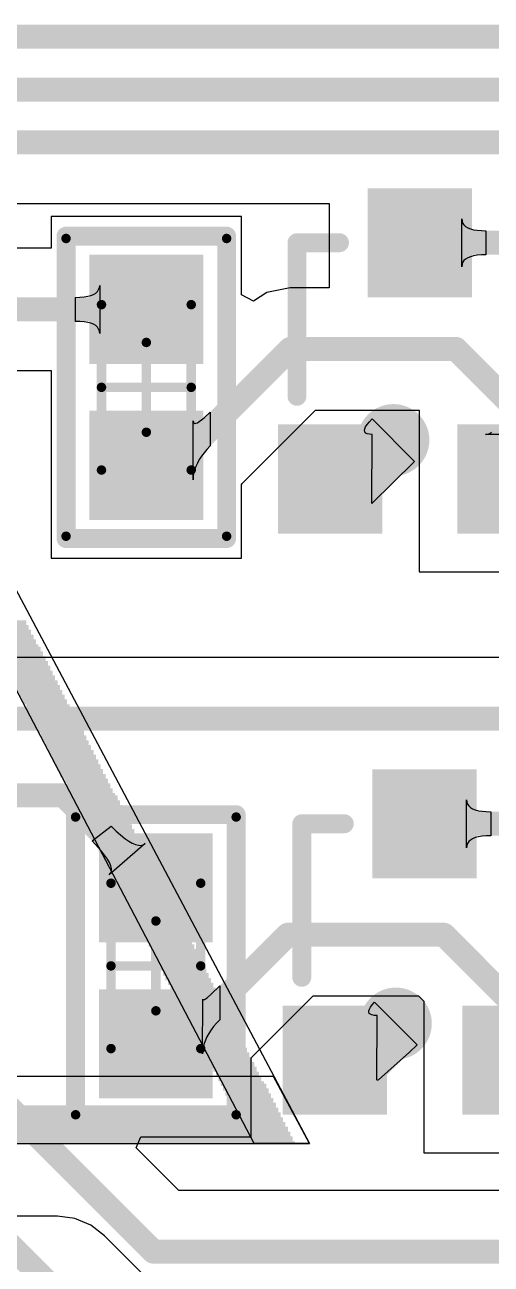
# Model space of a CAD drawing. Extents: x 8 to 204, y 9 to 177.
# Drawn here: x 80.09 to 85.03, y 28.85 to 41.96 of the extents above; entities that cross this region are included whole.
import ezdxf

# ---------------------------------------------------------------- set-up
doc = ezdxf.new("R2010")
doc.units = 0
doc.layers.get('0').update_dxf_attribs({"linetype": 'CONTINUOUS'})
for name, color, linetype in [('BOTTOMLAYER', 5, 'CONTINUOUS'), ('BOTTOMOVERLAY', 54, 'CONTINUOUS'), ('BOTTOMPASTE', 16, 'CONTINUOUS'), ('BOTTOMSOLDER', 6, 'CONTINUOUS'), ('MECHANICAL13', 56, 'CONTINUOUS'), ('MECHANICAL15', 56, 'CONTINUOUS'), ('MULTILAYER', 9, 'CONTINUOUS'), ('TOPLAYER', 1, 'CONTINUOUS'), ('TOPOVERLAY', 2, 'CONTINUOUS'), ('VIAHOLELAYER', 16, 'CONTINUOUS')]:
    doc.layers.add(name, color=color, linetype=linetype)

# ---------------------------------------------------------------- blocks, each defined once
blk = doc.blocks.new('0603___MONTAGEM_M_QUINA_BO')
at = {"layer": 'BOTTOMLAYER'}
for points in [[(-1.3, 0.5), (-1.3, -0.5), (-0.35, 0.5), (-0.35, -0.5)], [(0.35, 0.5), (0.35, -0.5), (1.3, 0.5), (1.3, -0.5)]]:
    blk.add_solid(points, dxfattribs=at)
at = {"layer": 'BOTTOMOVERLAY', "const_width": 0.2}
for points in [[(-1.6, 0.85), (-1.6, -0.85)], [(-1.6, 0.85), (1.6, 0.85)], [(1.6, 0.85), (1.6, -0.85)], [(-1.6, -0.85), (1.6, -0.85)]]:
    blk.add_lwpolyline(points, dxfattribs=at)
at = {"layer": 'BOTTOMOVERLAY', "const_width": 0.1}
for points in [[(-1.65, 0.85, 1), (-1.55, 0.85, 1)], [(-1.65, 0.85, 1), (-1.55, 0.85, 1)], [(1.55, 0.85, 1), (1.65, 0.85, 1)], [(1.55, 0.85, 1), (1.65, 0.85, 1)], [(-1.65, -0.85, 1), (-1.55, -0.85, 1)], [(-1.65, -0.85, 1), (-1.55, -0.85, 1)], [(1.55, -0.85, 1), (1.65, -0.85, 1)], [(1.55, -0.85, 1), (1.65, -0.85, 1)]]:
    blk.add_lwpolyline(points, format="xyb", close=True, dxfattribs=at)
at = {"layer": 'BOTTOMPASTE'}
for points in [[(-1.3, 0.5), (-1.3, -0.5), (-0.35, 0.5), (-0.35, -0.5)], [(0.35, 0.5), (0.35, -0.5), (1.3, 0.5), (1.3, -0.5)]]:
    blk.add_solid(points, dxfattribs=at)
at = {"layer": 'BOTTOMSOLDER'}
for points in [[(-1.402, 0.602), (-1.402, -0.602), (-0.248, 0.602), (-0.248, -0.602)], [(0.248, 0.602), (0.248, -0.602), (1.402, 0.602), (1.402, -0.602)]]:
    blk.add_solid(points, dxfattribs=at)
at = {"layer": 'MECHANICAL13', "const_width": 0.1}
for points in [[(-0.875, 0.475), (-0.875, -0.475)], [(-0.875, 0.475), (0.875, 0.475)], [(0.875, 0.475), (0.875, -0.475)], [(-0.875, -0.475), (0.875, -0.475)]]:
    blk.add_lwpolyline(points, dxfattribs=at)
at = {"layer": 'MECHANICAL13', "const_width": 0.05}
for points in [[(-0.9, 0.475, 1), (-0.85, 0.475, 1)], [(-0.9, 0.475, 1), (-0.85, 0.475, 1)], [(0.85, 0.475, 1), (0.9, 0.475, 1)], [(0.85, 0.475, 1), (0.9, 0.475, 1)], [(-0.9, -0.475, 1), (-0.85, -0.475, 1)], [(-0.9, -0.475, 1), (-0.85, -0.475, 1)], [(0.85, -0.475, 1), (0.9, -0.475, 1)], [(0.85, -0.475, 1), (0.9, -0.475, 1)]]:
    blk.add_lwpolyline(points, format="xyb", close=True, dxfattribs=at)
at = {"layer": 'MECHANICAL15', "const_width": 0.1}
for points in [[(-1.575, 0.85), (-1.575, -0.85)], [(-1.575, 0.85), (1.575, 0.85)], [(1.575, 0.85), (1.575, -0.85)], [(0, 0.475), (0, -0.475)], [(-0.475, 0), (0.475, 0)], [(-1.575, -0.85), (1.575, -0.85)]]:
    blk.add_lwpolyline(points, dxfattribs=at)
at = {"layer": 'MECHANICAL15', "const_width": 0.05}
for points in [[(-1.6, 0.85, 1), (-1.55, 0.85, 1)], [(-1.6, 0.85, 1), (-1.55, 0.85, 1)], [(1.55, 0.85, 1), (1.6, 0.85, 1)], [(1.55, 0.85, 1), (1.6, 0.85, 1)], [(-0.025, 0.475, 1), (0.025, 0.475, 1)], [(-0.5, 0, 1), (-0.45, 0, 1)], [(0.45, 0, 1), (0.5, 0, 1)], [(-0.025, -0.475, 1), (0.025, -0.475, 1)], [(-1.6, -0.85, 1), (-1.55, -0.85, 1)], [(-1.6, -0.85, 1), (-1.55, -0.85, 1)], [(1.55, -0.85, 1), (1.6, -0.85, 1)], [(1.55, -0.85, 1), (1.6, -0.85, 1)]]:
    blk.add_lwpolyline(points, format="xyb", close=True, dxfattribs=at)
blk = doc.blocks.new('0603___MONTAGEM_M_QUINA_BP')
at = {"layer": 'BOTTOMLAYER'}
for points in [[(-1.3, 0.5), (-1.3, -0.5), (-0.35, 0.5), (-0.35, -0.5)], [(0.35, 0.5), (0.35, -0.5), (1.3, 0.5), (1.3, -0.5)]]:
    blk.add_solid(points, dxfattribs=at)
at = {"layer": 'BOTTOMOVERLAY', "const_width": 0.2}
for points in [[(-1.6, 0.85), (-1.6, -0.85)], [(-1.6, 0.85), (1.6, 0.85)], [(1.6, 0.85), (1.6, -0.85)], [(-1.6, -0.85), (1.6, -0.85)]]:
    blk.add_lwpolyline(points, dxfattribs=at)
at = {"layer": 'BOTTOMOVERLAY', "const_width": 0.1}
for points in [[(-1.65, 0.85, 1), (-1.55, 0.85, 1)], [(-1.65, 0.85, 1), (-1.55, 0.85, 1)], [(1.55, 0.85, 1), (1.65, 0.85, 1)], [(1.55, 0.85, 1), (1.65, 0.85, 1)], [(-1.65, -0.85, 1), (-1.55, -0.85, 1)], [(-1.65, -0.85, 1), (-1.55, -0.85, 1)], [(1.55, -0.85, 1), (1.65, -0.85, 1)], [(1.55, -0.85, 1), (1.65, -0.85, 1)]]:
    blk.add_lwpolyline(points, format="xyb", close=True, dxfattribs=at)
at = {"layer": 'BOTTOMPASTE'}
for points in [[(-1.3, 0.5), (-1.3, -0.5), (-0.35, 0.5), (-0.35, -0.5)], [(0.35, 0.5), (0.35, -0.5), (1.3, 0.5), (1.3, -0.5)]]:
    blk.add_solid(points, dxfattribs=at)
at = {"layer": 'BOTTOMSOLDER'}
for points in [[(-1.402, 0.602), (-1.402, -0.602), (-0.248, 0.602), (-0.248, -0.602)], [(0.248, 0.602), (0.248, -0.602), (1.402, 0.602), (1.402, -0.602)]]:
    blk.add_solid(points, dxfattribs=at)
at = {"layer": 'MECHANICAL13', "const_width": 0.1}
for points in [[(-0.875, 0.475), (-0.875, -0.475)], [(-0.875, 0.475), (0.875, 0.475)], [(0.875, 0.475), (0.875, -0.475)], [(-0.875, -0.475), (0.875, -0.475)]]:
    blk.add_lwpolyline(points, dxfattribs=at)
at = {"layer": 'MECHANICAL13', "const_width": 0.05}
for points in [[(-0.9, 0.475, 1), (-0.85, 0.475, 1)], [(-0.9, 0.475, 1), (-0.85, 0.475, 1)], [(0.85, 0.475, 1), (0.9, 0.475, 1)], [(0.85, 0.475, 1), (0.9, 0.475, 1)], [(-0.9, -0.475, 1), (-0.85, -0.475, 1)], [(-0.9, -0.475, 1), (-0.85, -0.475, 1)], [(0.85, -0.475, 1), (0.9, -0.475, 1)], [(0.85, -0.475, 1), (0.9, -0.475, 1)]]:
    blk.add_lwpolyline(points, format="xyb", close=True, dxfattribs=at)
at = {"layer": 'MECHANICAL15', "const_width": 0.1}
for points in [[(-1.575, 0.85), (-1.575, -0.85)], [(-1.575, 0.85), (1.575, 0.85)], [(1.575, 0.85), (1.575, -0.85)], [(0, 0.475), (0, -0.475)], [(-0.475, 0), (0.475, 0)], [(-1.575, -0.85), (1.575, -0.85)]]:
    blk.add_lwpolyline(points, dxfattribs=at)
at = {"layer": 'MECHANICAL15', "const_width": 0.05}
for points in [[(-1.6, 0.85, 1), (-1.55, 0.85, 1)], [(-1.6, 0.85, 1), (-1.55, 0.85, 1)], [(1.55, 0.85, 1), (1.6, 0.85, 1)], [(1.55, 0.85, 1), (1.6, 0.85, 1)], [(-0.025, 0.475, 1), (0.025, 0.475, 1)], [(-0.5, 0, 1), (-0.45, 0, 1)], [(0.45, 0, 1), (0.5, 0, 1)], [(-0.025, -0.475, 1), (0.025, -0.475, 1)], [(-1.6, -0.85, 1), (-1.55, -0.85, 1)], [(-1.6, -0.85, 1), (-1.55, -0.85, 1)], [(1.55, -0.85, 1), (1.6, -0.85, 1)], [(1.55, -0.85, 1), (1.6, -0.85, 1)]]:
    blk.add_lwpolyline(points, format="xyb", close=True, dxfattribs=at)
blk = doc.blocks.new('SOT_23B_B_186')
at = {"layer": 'BOTTOMLAYER'}
for points in [[(-1.4, 0.775), (-0.5, 0.775), (-1.4, 1.725), (-0.5, 1.725)], [(0.5, 0.775), (1.4, 0.775), (0.5, 1.725), (1.4, 1.725)], [(-0.45, -1.725), (0.45, -1.725), (-0.45, -0.775), (0.45, -0.775)]]:
    blk.add_solid(points, dxfattribs=at)
at = {"layer": 'BOTTOMOVERLAY'}
for points, const_width in [([(-1.825, 1.25, 1), (-2.075, 1.25, 1)], 0.25), ([(-2.138, 1.25, 1), (-2.013, 1.25, 1)], 0.125), ([(-1.887, 1.25, 1), (-1.763, 1.25, 1)], 0.125), ([(-1.35, 0.375, 1), (-1.25, 0.375, 1)], 0.1), ([(1.25, 0.375, 1), (1.35, 0.375, 1)], 0.1), ([(-1.35, -1.25, 1), (-1.25, -1.25, 1)], 0.1), ([(-1.35, -1.25, 1), (-1.25, -1.25, 1)], 0.1), ([(-0.9, -1.25, 1), (-0.8, -1.25, 1)], 0.1), ([(0.8, -1.25, 1), (0.9, -1.25, 1)], 0.1), ([(1.25, -1.25, 1), (1.35, -1.25, 1)], 0.1), ([(1.25, -1.25, 1), (1.35, -1.25, 1)], 0.1)]:
    blk.add_lwpolyline(points, format="xyb", close=True, dxfattribs=dict(at, const_width=const_width))
at = {"layer": 'BOTTOMOVERLAY', "const_width": 0.2}
for points in [[(-1.3, 0.375), (-1.3, -1.25)], [(1.3, 0.375), (1.3, -1.25)], [(-0.85, -1.25), (-1.3, -1.25)], [(1.3, -1.25), (0.85, -1.25)]]:
    blk.add_lwpolyline(points, dxfattribs=at)
at = {"layer": 'BOTTOMPASTE'}
for points in [[(-1.4, 0.775), (-0.5, 0.775), (-1.4, 1.725), (-0.5, 1.725)], [(0.5, 0.775), (1.4, 0.775), (0.5, 1.725), (1.4, 1.725)], [(-0.45, -1.725), (0.45, -1.725), (-0.45, -0.775), (0.45, -0.775)]]:
    blk.add_solid(points, dxfattribs=at)
at = {"layer": 'BOTTOMSOLDER'}
for points in [[(-1.502, 0.673), (-0.398, 0.673), (-1.502, 1.827), (-0.398, 1.827)], [(0.398, 0.673), (1.502, 0.673), (0.398, 1.827), (1.502, 1.827)], [(-0.552, -1.827), (0.552, -1.827), (-0.552, -0.673), (0.552, -0.673)]]:
    blk.add_solid(points, dxfattribs=at)
blk = doc.blocks.new('SOT_23B_B_187')
at = {"layer": 'BOTTOMLAYER'}
for points in [[(-1.4, 0.775), (-0.5, 0.775), (-1.4, 1.725), (-0.5, 1.725)], [(0.5, 0.775), (1.4, 0.775), (0.5, 1.725), (1.4, 1.725)], [(-0.45, -1.725), (0.45, -1.725), (-0.45, -0.775), (0.45, -0.775)]]:
    blk.add_solid(points, dxfattribs=at)
at = {"layer": 'BOTTOMOVERLAY'}
for points, const_width in [([(-1.825, 1.25, 1), (-2.075, 1.25, 1)], 0.25), ([(-2.138, 1.25, 1), (-2.013, 1.25, 1)], 0.125), ([(-1.887, 1.25, 1), (-1.763, 1.25, 1)], 0.125), ([(-1.35, 0.375, 1), (-1.25, 0.375, 1)], 0.1), ([(1.25, 0.375, 1), (1.35, 0.375, 1)], 0.1), ([(-1.35, -1.25, 1), (-1.25, -1.25, 1)], 0.1), ([(-1.35, -1.25, 1), (-1.25, -1.25, 1)], 0.1), ([(-0.9, -1.25, 1), (-0.8, -1.25, 1)], 0.1), ([(0.8, -1.25, 1), (0.9, -1.25, 1)], 0.1), ([(1.25, -1.25, 1), (1.35, -1.25, 1)], 0.1), ([(1.25, -1.25, 1), (1.35, -1.25, 1)], 0.1)]:
    blk.add_lwpolyline(points, format="xyb", close=True, dxfattribs=dict(at, const_width=const_width))
at = {"layer": 'BOTTOMOVERLAY', "const_width": 0.2}
for points in [[(-1.3, 0.375), (-1.3, -1.25)], [(1.3, 0.375), (1.3, -1.25)], [(-0.85, -1.25), (-1.3, -1.25)], [(1.3, -1.25), (0.85, -1.25)]]:
    blk.add_lwpolyline(points, dxfattribs=at)
at = {"layer": 'BOTTOMPASTE'}
for points in [[(-1.4, 0.775), (-0.5, 0.775), (-1.4, 1.725), (-0.5, 1.725)], [(0.5, 0.775), (1.4, 0.775), (0.5, 1.725), (1.4, 1.725)], [(-0.45, -1.725), (0.45, -1.725), (-0.45, -0.775), (0.45, -0.775)]]:
    blk.add_solid(points, dxfattribs=at)
at = {"layer": 'BOTTOMSOLDER'}
for points in [[(-1.502, 0.673), (-0.398, 0.673), (-1.502, 1.827), (-0.398, 1.827)], [(0.398, 0.673), (1.502, 0.673), (0.398, 1.827), (1.502, 1.827)], [(-0.552, -1.827), (0.552, -1.827), (-0.552, -0.673), (0.552, -0.673)]]:
    blk.add_solid(points, dxfattribs=at)
blk = doc.blocks.new('LEIA_DOCUMENTACAO_221')
at = {"layer": 'TOPOVERLAY'}
for p, q in [((-0.0254, 7.5184), (6.1468, -4.1148)), ((5.5626, -4.1148), (-0.0254, 6.5278)), ((5.7658, -3.4036), (-5.8166, -3.4036)), ((6.1468, -4.1148), (5.7658, -3.4036)), ((-6.1976, -4.1148), (6.1468, -4.1148)), ((6.1468, -4.1148), (5.5626, -4.1148))]:
    blk.add_line(p, q, dxfattribs=at)
for points in [[(3.1496, 1.4224), (2.667, 1.4224), (3.1496, 1.397), (2.667, 1.397)], [(3.1496, 1.397), (2.6924, 1.397), (3.1496, 1.3716), (2.6924, 1.3716)], [(3.175, 1.3716), (2.6924, 1.3716), (3.175, 1.3462), (2.6924, 1.3462)], [(3.175, 1.3462), (2.7178, 1.3462), (3.175, 1.3208), (2.7178, 1.3208)], [(3.2004, 1.3208), (2.7178, 1.3208), (3.2004, 1.2954), (2.7178, 1.2954)], [(3.2004, 1.2954), (2.7432, 1.2954), (3.2004, 1.27), (2.7432, 1.27)], [(3.2258, 1.27), (2.7686, 1.27), (3.2258, 1.2446), (2.7686, 1.2446)], [(3.2258, 1.2446), (2.7686, 1.2446), (3.2258, 1.2192), (2.7686, 1.2192)], [(3.2512, 1.2192), (2.794, 1.2192), (3.2512, 1.1938), (2.794, 1.1938)], [(3.2512, 1.1938), (2.794, 1.1938), (3.2512, 1.1684), (2.794, 1.1684)], [(3.2766, 1.1684), (2.8194, 1.1684), (3.2766, 1.143), (2.8194, 1.143)], [(3.302, 1.143), (2.8194, 1.143), (3.302, 1.1176), (2.8194, 1.1176)], [(3.302, 1.1176), (2.8448, 1.1176), (3.302, 1.0922), (2.8448, 1.0922)], [(3.3274, 1.0922), (2.8448, 1.0922), (3.3274, 1.0668), (2.8448, 1.0668)], [(3.3274, 1.0668), (2.8702, 1.0668), (3.3274, 1.0414), (2.8702, 1.0414)], [(3.3528, 1.0414), (2.8702, 1.0414), (3.3528, 1.016), (2.8702, 1.016)], [(3.3528, 1.016), (2.8956, 1.016), (3.3528, 0.9906), (2.8956, 0.9906)], [(3.3782, 0.9906), (2.8956, 0.9906), (3.3782, 0.9652), (2.8956, 0.9652)], [(3.3782, 0.9652), (2.921, 0.9652), (3.3782, 0.9398), (2.921, 0.9398)], [(3.4036, 0.9398), (2.921, 0.9398), (3.4036, 0.9144), (2.921, 0.9144)], [(3.4036, 0.9144), (2.9464, 0.9144), (3.4036, 0.889), (2.9464, 0.889)], [(3.429, 0.889), (2.9464, 0.889), (3.429, 0.8636), (2.9464, 0.8636)], [(3.429, 0.8636), (2.9718, 0.8636), (3.429, 0.8382), (2.9718, 0.8382)], [(3.4544, 0.8382), (2.9718, 0.8382), (3.4544, 0.8128), (2.9718, 0.8128)], [(3.4544, 0.8128), (2.9972, 0.8128), (3.4544, 0.7874), (2.9972, 0.7874)], [(3.4798, 0.7874), (2.9972, 0.7874), (3.4798, 0.762), (2.9972, 0.762)], [(3.4798, 0.762), (3.0226, 0.762), (3.4798, 0.7366), (3.0226, 0.7366)], [(3.5052, 0.7366), (3.0226, 0.7366), (3.5052, 0.7112), (3.0226, 0.7112)], [(3.5052, 0.7112), (3.048, 0.7112), (3.5052, 0.6858), (3.048, 0.6858)], [(3.5306, 0.6858), (3.048, 0.6858), (3.5306, 0.6604), (3.048, 0.6604)], [(3.5306, 0.6604), (3.0734, 0.6604), (3.5306, 0.635), (3.0734, 0.635)], [(3.556, 0.635), (3.0734, 0.635), (3.556, 0.6096), (3.0734, 0.6096)], [(3.556, 0.6096), (3.0988, 0.6096), (3.556, 0.5842), (3.0988, 0.5842)], [(3.5814, 0.5842), (3.0988, 0.5842), (3.5814, 0.5588), (3.0988, 0.5588)], [(3.5814, 0.5588), (3.1242, 0.5588), (3.5814, 0.5334), (3.1242, 0.5334)], [(3.6068, 0.5334), (3.1496, 0.5334), (3.6068, 0.508), (3.1496, 0.508)], [(3.6068, 0.508), (3.1496, 0.508), (3.6068, 0.4826), (3.1496, 0.4826)], [(3.6322, 0.4826), (3.175, 0.4826), (3.6322, 0.4572), (3.175, 0.4572)], [(3.6322, 0.4572), (3.175, 0.4572), (3.6322, 0.4318), (3.175, 0.4318)], [(3.6576, 0.4318), (3.2004, 0.4318), (3.6576, 0.4064), (3.2004, 0.4064)], [(3.6576, 0.4064), (3.2004, 0.4064), (3.6576, 0.381), (3.2004, 0.381)], [(3.683, 0.381), (3.2258, 0.381), (3.683, 0.3556), (3.2258, 0.3556)], [(3.7084, 0.3556), (3.2258, 0.3556), (3.7084, 0.3302), (3.2258, 0.3302)], [(3.7084, 0.3302), (3.2512, 0.3302), (3.7084, 0.3048), (3.2512, 0.3048)], [(3.7338, 0.3048), (3.2512, 0.3048), (3.7338, 0.2794), (3.2512, 0.2794)], [(3.7338, 0.2794), (3.2766, 0.2794), (3.7338, 0.254), (3.2766, 0.254)], [(3.7592, 0.254), (3.2766, 0.254), (3.7592, 0.2286), (3.2766, 0.2286)], [(3.7592, 0.2286), (3.302, 0.2286), (3.7592, 0.2032), (3.302, 0.2032)], [(3.7846, 0.2032), (3.302, 0.2032), (3.7846, 0.1778), (3.302, 0.1778)], [(3.7846, 0.1778), (3.3274, 0.1778), (3.7846, 0.1524), (3.3274, 0.1524)], [(3.81, 0.1524), (3.3274, 0.1524), (3.81, 0.127), (3.3274, 0.127)], [(3.81, 0.127), (3.3528, 0.127), (3.81, 0.1016), (3.3528, 0.1016)], [(3.8354, 0.1016), (3.3528, 0.1016), (3.8354, 0.0762), (3.3528, 0.0762)], [(3.8354, 0.0762), (3.3782, 0.0762), (3.8354, 0.0508), (3.3782, 0.0508)], [(3.8608, 0.0508), (3.3782, 0.0508), (3.8608, 0.0254), (3.3782, 0.0254)], [(3.8608, 0.0254), (3.4036, 0.0254), (3.8608, 0), (3.4036, 0)], [(3.8862, 0), (3.4036, 0), (3.8862, -0.0254), (3.4036, -0.0254)], [(3.8862, -0.0254), (3.429, -0.0254), (3.8862, -0.0508), (3.429, -0.0508)], [(3.9116, -0.0508), (3.429, -0.0508), (3.9116, -0.0762), (3.429, -0.0762)], [(3.9116, -0.0762), (3.4544, -0.0762), (3.9116, -0.1016), (3.4544, -0.1016)], [(3.937, -0.1016), (3.4544, -0.1016), (3.937, -0.127), (3.4544, -0.127)], [(3.937, -0.127), (3.4798, -0.127), (3.937, -0.1524), (3.4798, -0.1524)], [(3.9624, -0.1524), (3.4798, -0.1524), (3.9624, -0.1778), (3.4798, -0.1778)], [(3.9624, -0.1778), (3.5052, -0.1778), (3.9624, -0.2032), (3.5052, -0.2032)], [(3.9878, -0.2032), (3.5052, -0.2032), (3.9878, -0.2286), (3.5052, -0.2286)], [(3.9878, -0.2286), (3.5306, -0.2286), (3.9878, -0.254), (3.5306, -0.254)], [(4.0132, -0.254), (3.556, -0.254), (4.0132, -0.2794), (3.556, -0.2794)], [(4.0132, -0.2794), (3.556, -0.2794), (4.0132, -0.3048), (3.556, -0.3048)], [(4.0386, -0.3048), (3.5814, -0.3048), (4.0386, -0.3302), (3.5814, -0.3302)], [(4.0386, -0.3302), (3.5814, -0.3302), (4.0386, -0.3556), (3.5814, -0.3556)], [(4.064, -0.3556), (3.6068, -0.3556), (4.064, -0.381), (3.6068, -0.381)], [(4.064, -0.381), (3.6068, -0.381), (4.064, -0.4064), (3.6068, -0.4064)], [(4.0894, -0.4064), (3.6322, -0.4064), (4.0894, -0.4318), (3.6322, -0.4318)], [(4.1148, -0.4318), (3.6322, -0.4318), (4.1148, -0.4572), (3.6322, -0.4572)], [(4.1148, -0.4572), (3.6576, -0.4572), (4.1148, -0.4826), (3.6576, -0.4826)], [(4.1402, -0.4826), (3.6576, -0.4826), (4.1402, -0.508), (3.6576, -0.508)], [(4.1402, -0.508), (3.683, -0.508), (4.1402, -0.5334), (3.683, -0.5334)], [(4.1656, -0.5334), (3.683, -0.5334), (4.1656, -0.5588), (3.683, -0.5588)], [(4.1656, -0.5588), (3.7084, -0.5588), (4.1656, -0.5842), (3.7084, -0.5842)], [(4.191, -0.5842), (3.7084, -0.5842), (4.191, -0.6096), (3.7084, -0.6096)], [(4.191, -0.6096), (3.7338, -0.6096), (4.191, -0.635), (3.7338, -0.635)], [(4.2164, -0.635), (3.7338, -0.635), (4.2164, -0.6604), (3.7338, -0.6604)], [(4.2164, -0.6604), (3.7592, -0.6604), (4.2164, -0.6858), (3.7592, -0.6858)], [(4.2418, -0.6858), (3.7592, -0.6858), (4.2418, -0.7112), (3.7592, -0.7112)], [(4.2418, -0.7112), (3.7846, -0.7112), (4.2418, -0.7366), (3.7846, -0.7366)], [(4.2672, -0.7366), (3.7846, -0.7366), (4.2672, -0.762), (3.7846, -0.762)], [(4.2672, -0.762), (3.81, -0.762), (4.2672, -0.7874), (3.81, -0.7874)], [(4.2926, -0.7874), (3.81, -0.7874), (4.2926, -0.8128), (3.81, -0.8128)], [(4.2926, -0.8128), (3.8354, -0.8128), (4.2926, -0.8382), (3.8354, -0.8382)], [(4.318, -0.8382), (3.8354, -0.8382), (4.318, -0.8636), (3.8354, -0.8636)], [(4.318, -0.8636), (3.8608, -0.8636), (4.318, -0.889), (3.8608, -0.889)], [(4.3434, -0.889), (3.8608, -0.889), (4.3434, -0.9144), (3.8608, -0.9144)], [(4.3434, -0.9144), (3.8862, -0.9144), (4.3434, -0.9398), (3.8862, -0.9398)], [(4.3688, -0.9398), (3.8862, -0.9398), (4.3688, -0.9652), (3.8862, -0.9652)], [(4.3688, -0.9652), (3.9116, -0.9652), (4.3688, -0.9906), (3.9116, -0.9906)], [(4.3942, -0.9906), (3.9116, -0.9906), (4.3942, -1.016), (3.9116, -1.016)], [(4.3942, -1.016), (3.937, -1.016), (4.3942, -1.0414), (3.937, -1.0414)], [(4.4196, -1.0414), (3.9624, -1.0414), (4.4196, -1.0668), (3.9624, -1.0668)], [(4.4196, -1.0668), (3.9624, -1.0668), (4.4196, -1.0922), (3.9624, -1.0922)], [(4.445, -1.0922), (3.9878, -1.0922), (4.445, -1.1176), (3.9878, -1.1176)], [(4.445, -1.1176), (3.9878, -1.1176), (4.445, -1.143), (3.9878, -1.143)], [(4.4704, -1.143), (4.0132, -1.143), (4.4704, -1.1684), (4.0132, -1.1684)], [(4.4958, -1.1684), (4.0132, -1.1684), (4.4958, -1.1938), (4.0132, -1.1938)], [(4.4958, -1.1938), (4.0386, -1.1938), (4.4958, -1.2192), (4.0386, -1.2192)], [(4.5212, -1.2192), (4.0386, -1.2192), (4.5212, -1.2446), (4.0386, -1.2446)], [(4.5212, -1.2446), (4.064, -1.2446), (4.5212, -1.27), (4.064, -1.27)], [(4.5466, -1.27), (4.064, -1.27), (4.5466, -1.2954), (4.064, -1.2954)], [(4.5466, -1.2954), (4.0894, -1.2954), (4.5466, -1.3208), (4.0894, -1.3208)], [(4.572, -1.3208), (4.0894, -1.3208), (4.572, -1.3462), (4.0894, -1.3462)], [(4.572, -1.3462), (4.1148, -1.3462), (4.572, -1.3716), (4.1148, -1.3716)], [(4.5974, -1.3716), (4.1148, -1.3716), (4.5974, -1.397), (4.1148, -1.397)], [(4.5974, -1.397), (4.1402, -1.397), (4.5974, -1.4224), (4.1402, -1.4224)], [(4.6228, -1.4224), (4.1402, -1.4224), (4.6228, -1.4478), (4.1402, -1.4478)], [(4.6228, -1.4478), (4.1656, -1.4478), (4.6228, -1.4732), (4.1656, -1.4732)], [(4.6482, -1.4732), (4.1656, -1.4732), (4.6482, -1.4986), (4.1656, -1.4986)], [(4.6482, -1.4986), (4.191, -1.4986), (4.6482, -1.524), (4.191, -1.524)], [(4.6736, -1.524), (4.191, -1.524), (4.6736, -1.5494), (4.191, -1.5494)], [(4.6736, -1.5494), (4.2164, -1.5494), (4.6736, -1.5748), (4.2164, -1.5748)], [(4.699, -1.5748), (4.2164, -1.5748), (4.699, -1.6002), (4.2164, -1.6002)], [(4.699, -1.6002), (4.2418, -1.6002), (4.699, -1.6256), (4.2418, -1.6256)], [(4.7244, -1.6256), (4.2418, -1.6256), (4.7244, -1.651), (4.2418, -1.651)], [(4.7244, -1.651), (4.2672, -1.651), (4.7244, -1.6764), (4.2672, -1.6764)], [(4.7498, -1.6764), (4.2672, -1.6764), (4.7498, -1.7018), (4.2672, -1.7018)], [(4.7498, -1.7018), (4.2926, -1.7018), (4.7498, -1.7272), (4.2926, -1.7272)], [(4.7752, -1.7272), (4.2926, -1.7272), (4.7752, -1.7526), (4.2926, -1.7526)], [(4.7752, -1.7526), (4.318, -1.7526), (4.7752, -1.778), (4.318, -1.778)], [(4.8006, -1.778), (4.3434, -1.778), (4.8006, -1.8034), (4.3434, -1.8034)], [(4.8006, -1.8034), (4.3434, -1.8034), (4.8006, -1.8288), (4.3434, -1.8288)], [(4.826, -1.8288), (4.3688, -1.8288), (4.826, -1.8542), (4.3688, -1.8542)], [(4.826, -1.8542), (4.3688, -1.8542), (4.826, -1.8796), (4.3688, -1.8796)], [(4.8514, -1.8796), (4.3942, -1.8796), (4.8514, -1.905), (4.3942, -1.905)], [(4.8514, -1.905), (4.3942, -1.905), (4.8514, -1.9304), (4.3942, -1.9304)], [(4.8768, -1.9304), (4.4196, -1.9304), (4.8768, -1.9558), (4.4196, -1.9558)], [(4.9022, -1.9558), (4.4196, -1.9558), (4.9022, -1.9812), (4.4196, -1.9812)], [(4.9022, -1.9812), (4.445, -1.9812), (4.9022, -2.0066), (4.445, -2.0066)], [(4.9276, -2.0066), (4.445, -2.0066), (4.9276, -2.032), (4.445, -2.032)], [(4.9276, -2.032), (4.4704, -2.032), (4.9276, -2.0574), (4.4704, -2.0574)], [(4.953, -2.0574), (4.4704, -2.0574), (4.953, -2.0828), (4.4704, -2.0828)], [(4.953, -2.0828), (4.4958, -2.0828), (4.953, -2.1082), (4.4958, -2.1082)], [(4.9784, -2.1082), (4.4958, -2.1082), (4.9784, -2.1336), (4.4958, -2.1336)], [(4.9784, -2.1336), (4.5212, -2.1336), (4.9784, -2.159), (4.5212, -2.159)], [(5.0038, -2.159), (4.5212, -2.159), (5.0038, -2.1844), (4.5212, -2.1844)], [(5.0038, -2.1844), (4.5466, -2.1844), (5.0038, -2.2098), (4.5466, -2.2098)], [(5.0292, -2.2098), (4.5466, -2.2098), (5.0292, -2.2352), (4.5466, -2.2352)], [(5.0292, -2.2352), (4.572, -2.2352), (5.0292, -2.2606), (4.572, -2.2606)], [(5.0546, -2.2606), (4.572, -2.2606), (5.0546, -2.286), (4.572, -2.286)], [(5.0546, -2.286), (4.5974, -2.286), (5.0546, -2.3114), (4.5974, -2.3114)], [(5.08, -2.3114), (4.5974, -2.3114), (5.08, -2.3368), (4.5974, -2.3368)], [(5.08, -2.3368), (4.6228, -2.3368), (5.08, -2.3622), (4.6228, -2.3622)], [(5.1054, -2.3622), (4.6228, -2.3622), (5.1054, -2.3876), (4.6228, -2.3876)], [(5.1054, -2.3876), (4.6482, -2.3876), (5.1054, -2.413), (4.6482, -2.413)], [(5.1308, -2.413), (4.6482, -2.413), (5.1308, -2.4384), (4.6482, -2.4384)], [(5.1308, -2.4384), (4.6736, -2.4384), (5.1308, -2.4638), (4.6736, -2.4638)], [(5.1562, -2.4638), (4.6736, -2.4638), (5.1562, -2.4892), (4.6736, -2.4892)], [(5.1562, -2.4892), (4.699, -2.4892), (5.1562, -2.5146), (4.699, -2.5146)], [(5.1816, -2.5146), (4.699, -2.5146), (5.1816, -2.54), (4.699, -2.54)], [(5.1816, -2.54), (4.7244, -2.54), (5.1816, -2.5654), (4.7244, -2.5654)], [(5.207, -2.5654), (4.7498, -2.5654), (5.207, -2.5908), (4.7498, -2.5908)], [(5.207, -2.5908), (4.7498, -2.5908), (5.207, -2.6162), (4.7498, -2.6162)], [(5.2324, -2.6162), (4.7752, -2.6162), (5.2324, -2.6416), (4.7752, -2.6416)], [(5.2324, -2.6416), (4.7752, -2.6416), (5.2324, -2.667), (4.7752, -2.667)], [(5.2578, -2.667), (4.8006, -2.667), (5.2578, -2.6924), (4.8006, -2.6924)], [(5.2578, -2.6924), (4.8006, -2.6924), (5.2578, -2.7178), (4.8006, -2.7178)], [(5.2832, -2.7178), (4.826, -2.7178), (5.2832, -2.7432), (4.826, -2.7432)], [(5.3086, -2.7432), (4.826, -2.7432), (5.3086, -2.7686), (4.826, -2.7686)], [(5.3086, -2.7686), (4.8514, -2.7686), (5.3086, -2.794), (4.8514, -2.794)], [(5.334, -2.794), (4.8514, -2.794), (5.334, -2.8194), (4.8514, -2.8194)], [(5.334, -2.8194), (4.8768, -2.8194), (5.334, -2.8448), (4.8768, -2.8448)], [(5.3594, -2.8448), (4.8768, -2.8448), (5.3594, -2.8702), (4.8768, -2.8702)], [(5.3594, -2.8702), (4.9022, -2.8702), (5.3594, -2.8956), (4.9022, -2.8956)], [(5.3848, -2.8956), (4.9022, -2.8956), (5.3848, -2.921), (4.9022, -2.921)], [(5.3848, -2.921), (4.9276, -2.921), (5.3848, -2.9464), (4.9276, -2.9464)], [(5.4102, -2.9464), (4.9276, -2.9464), (5.4102, -2.9718), (4.9276, -2.9718)], [(5.4102, -2.9718), (4.953, -2.9718), (5.4102, -2.9972), (4.953, -2.9972)], [(5.4356, -2.9972), (4.953, -2.9972), (5.4356, -3.0226), (4.953, -3.0226)], [(5.4356, -3.0226), (4.9784, -3.0226), (5.4356, -3.048), (4.9784, -3.048)], [(5.461, -3.048), (4.9784, -3.048), (5.461, -3.0734), (4.9784, -3.0734)], [(5.461, -3.0734), (5.0038, -3.0734), (5.461, -3.0988), (5.0038, -3.0988)], [(5.4864, -3.0988), (5.0038, -3.0988), (5.4864, -3.1242), (5.0038, -3.1242)], [(5.4864, -3.1242), (5.0292, -3.1242), (5.4864, -3.1496), (5.0292, -3.1496)], [(5.5118, -3.1496), (5.0292, -3.1496), (5.5118, -3.175), (5.0292, -3.175)], [(5.5118, -3.175), (5.0546, -3.175), (5.5118, -3.2004), (5.0546, -3.2004)], [(5.5372, -3.2004), (5.0546, -3.2004), (5.5372, -3.2258), (5.0546, -3.2258)], [(5.5372, -3.2258), (5.08, -3.2258), (5.5372, -3.2512), (5.08, -3.2512)], [(5.5626, -3.2512), (5.08, -3.2512), (5.5626, -3.2766), (5.08, -3.2766)], [(5.5626, -3.2766), (5.1054, -3.2766), (5.5626, -3.302), (5.1054, -3.302)], [(5.588, -3.302), (5.1054, -3.302), (5.588, -3.3274), (5.1054, -3.3274)], [(5.588, -3.3274), (5.1308, -3.3274), (5.588, -3.3528), (5.1308, -3.3528)], [(5.6134, -3.3528), (5.1562, -3.3528), (5.6134, -3.3782), (5.1562, -3.3782)], [(5.6134, -3.3782), (5.1562, -3.3782), (5.6134, -3.4036), (5.1562, -3.4036)], [(5.6388, -3.4036), (5.1816, -3.4036), (5.6388, -3.429), (5.1816, -3.429)], [(5.6388, -3.429), (5.1816, -3.429), (5.6388, -3.4544), (5.1816, -3.4544)], [(5.6642, -3.4544), (5.207, -3.4544), (5.6642, -3.4798), (5.207, -3.4798)], [(5.6896, -3.4798), (5.207, -3.4798), (5.6896, -3.5052), (5.207, -3.5052)], [(5.6896, -3.5052), (5.2324, -3.5052), (5.6896, -3.5306), (5.2324, -3.5306)], [(5.715, -3.5306), (5.2324, -3.5306), (5.715, -3.556), (5.2324, -3.556)], [(5.715, -3.556), (5.2578, -3.556), (5.715, -3.5814), (5.2578, -3.5814)], [(5.7404, -3.5814), (5.2578, -3.5814), (5.7404, -3.6068), (5.2578, -3.6068)], [(5.7404, -3.6068), (5.2832, -3.6068), (5.7404, -3.6322), (5.2832, -3.6322)], [(5.7658, -3.6322), (5.2832, -3.6322), (5.7658, -3.6576), (5.2832, -3.6576)], [(5.7658, -3.6576), (5.3086, -3.6576), (5.7658, -3.683), (5.3086, -3.683)], [(5.8166, -3.7592), (-6.0198, -3.7592), (5.8166, -3.7846), (-6.0198, -3.7846)], [(5.842, -3.7846), (-6.0198, -3.7846), (5.842, -3.81), (-6.0198, -3.81)], [(5.7912, -3.7084), (-5.9944, -3.7084), (5.7912, -3.7338), (-5.9944, -3.7338)], [(5.8166, -3.7338), (-5.9944, -3.7338), (5.8166, -3.7592), (-5.9944, -3.7592)], [(5.7912, -3.683), (5.3086, -3.683), (5.7912, -3.7084), (5.3086, -3.7084)], [(5.8928, -3.8862), (-6.096, -3.8862), (5.8928, -3.9116), (-6.096, -3.9116)], [(5.8928, -3.9116), (-6.096, -3.9116), (5.8928, -3.937), (-6.096, -3.937)], [(5.8674, -3.8608), (-6.0706, -3.8608), (5.8674, -3.8862), (-6.0706, -3.8862)], [(5.842, -3.81), (-6.0452, -3.81), (5.842, -3.8354), (-6.0452, -3.8354)], [(5.8674, -3.8354), (-6.0452, -3.8354), (5.8674, -3.8608), (-6.0452, -3.8608)], [(5.969, -4.0386), (-6.1722, -4.0386), (5.969, -4.064), (-6.1722, -4.064)], [(5.969, -4.064), (-6.1722, -4.064), (5.969, -4.0894), (-6.1722, -4.0894)], [(5.9436, -3.9878), (-6.1468, -3.9878), (5.9436, -4.0132), (-6.1468, -4.0132)], [(5.9436, -4.0132), (-6.1468, -4.0132), (5.9436, -4.0386), (-6.1468, -4.0386)], [(5.9182, -3.937), (-6.1214, -3.937), (5.9182, -3.9624), (-6.1214, -3.9624)], [(5.9182, -3.9624), (-6.1214, -3.9624), (5.9182, -3.9878), (-6.1214, -3.9878)], [(5.9944, -4.0894), (-6.1722, -4.0894), (5.9944, -4.1148), (-6.1722, -4.1148)]]:
    blk.add_solid(points, dxfattribs=at)

msp = doc.modelspace()

# ---------------------------------------------------------------- linework, layer by layer
at = {"layer": 'BOTTOMLAYER'}
for p, q in [((53.655, 40.069), (83.319, 40.069)), ((83.319, 40.069), (83.319, 39.179)), ((82.39, 39.933), (80.374, 39.933)), ((80.374, 39.933), (80.374, 39.598)), ((82.39, 39.103), (82.39, 39.933)), ((84.721, 39.401), (84.721, 39.909)), ((84.721, 39.909), (84.724, 39.885)), ((84.724, 39.885), (84.731, 39.863)), ((84.731, 39.863), (84.744, 39.844)), ((84.744, 39.844), (84.762, 39.828)), ((84.762, 39.828), (84.785, 39.814)), ((84.785, 39.814), (84.814, 39.802)), ((84.814, 39.802), (84.847, 39.793)), ((84.847, 39.793), (84.886, 39.787)), ((84.886, 39.787), (84.929, 39.783)), ((84.929, 39.783), (84.978, 39.782)), ((84.978, 39.782), (84.978, 39.528)), ((80.374, 39.598), (48.566, 39.598)), ((84.762, 39.482), (84.744, 39.466)), ((84.785, 39.496), (84.762, 39.482)), ((84.814, 39.507), (84.785, 39.496)), ((84.847, 39.516), (84.814, 39.507)), ((84.886, 39.523), (84.847, 39.516)), ((84.929, 39.527), (84.886, 39.523)), ((84.978, 39.528), (84.929, 39.527)), ((84.724, 39.425), (84.721, 39.401)), ((84.731, 39.447), (84.724, 39.425)), ((84.744, 39.466), (84.731, 39.447)), ((80.631, 39.077), (80.679, 39.079)), ((80.631, 38.823), (80.631, 39.077)), ((80.679, 39.079), (80.723, 39.082)), ((80.723, 39.082), (80.762, 39.089)), ((80.762, 39.089), (80.795, 39.098)), ((80.795, 39.098), (80.823, 39.109)), ((80.823, 39.109), (80.847, 39.123)), ((80.847, 39.123), (80.865, 39.14)), ((80.865, 39.14), (80.877, 39.159)), ((80.877, 39.159), (80.885, 39.18)), ((80.885, 39.18), (80.888, 39.204)), ((80.888, 39.204), (80.888, 38.696)), ((82.517, 39.036), (82.39, 39.103)), ((82.658, 39.13), (82.517, 39.036)), ((82.906, 39.179), (82.658, 39.13)), ((83.319, 39.179), (82.906, 39.179)), ((80.679, 38.822), (80.631, 38.823)), ((80.723, 38.818), (80.679, 38.822)), ((80.762, 38.812), (80.723, 38.818)), ((80.795, 38.803), (80.762, 38.812)), ((80.823, 38.792), (80.795, 38.803)), ((80.847, 38.778), (80.823, 38.792)), ((80.865, 38.761), (80.847, 38.778)), ((80.877, 38.742), (80.865, 38.761)), ((80.885, 38.721), (80.877, 38.742)), ((80.888, 38.696), (80.885, 38.721)), ((48.588, 38.303), (80.374, 38.303)), ((80.374, 38.303), (80.374, 37.967)), ((80.374, 37.967), (80.374, 36.317)), ((81.876, 37.146), (81.879, 37.772)), ((81.879, 37.772), (81.88, 37.757)), ((81.943, 37.763), (81.967, 37.78)), ((81.967, 37.78), (81.993, 37.803)), ((81.993, 37.803), (82.058, 37.864)), ((82.058, 37.864), (82.058, 37.505)), ((82.395, 37.106), (83.174, 37.884)), ((83.174, 37.884), (84.269, 37.884)), ((83.744, 37.76), (83.773, 37.791)), ((83.773, 37.791), (84.222, 37.342)), ((84.269, 37.884), (84.269, 36.172)), ((81.88, 37.757), (81.886, 37.748)), ((81.886, 37.748), (81.895, 37.744)), ((81.895, 37.744), (81.907, 37.745)), ((81.907, 37.745), (81.923, 37.751)), ((81.923, 37.751), (81.943, 37.763)), ((83.691, 37.668), (83.695, 37.686)), ((83.695, 37.653), (83.691, 37.668)), ((83.695, 37.686), (83.704, 37.707)), ((83.705, 37.642), (83.695, 37.653)), ((83.704, 37.707), (83.721, 37.732)), ((83.721, 37.633), (83.705, 37.642)), ((83.721, 37.732), (83.744, 37.76)), ((84.997, 37.629), (85.019, 37.637)), ((85.019, 37.637), (85.038, 37.65)), ((82.058, 37.505), (82.024, 37.468)), ((83.744, 37.628), (83.721, 37.633)), ((83.774, 37.627), (83.744, 37.628)), ((83.771, 36.896), (83.774, 37.627)), ((84.973, 37.627), (84.997, 37.629)), ((85.481, 37.627), (84.973, 37.627)), ((81.965, 37.396), (81.942, 37.36)), ((81.993, 37.432), (81.965, 37.396)), ((82.024, 37.468), (81.993, 37.432)), ((81.892, 37.252), (81.883, 37.217)), ((81.905, 37.288), (81.892, 37.252)), ((81.922, 37.324), (81.905, 37.288)), ((81.942, 37.36), (81.922, 37.324)), ((84.222, 37.342), (83.771, 36.896)), ((81.877, 37.181), (81.876, 37.146)), ((81.883, 37.217), (81.877, 37.181)), ((82.39, 37.098), (82.395, 37.106)), ((82.39, 36.317), (82.39, 37.098)), ((80.374, 36.317), (82.39, 36.317)), ((84.269, 36.172), (86.185, 36.172)), ((87.782, 35.268), (52.922, 35.268)), ((84.772, 33.254), (84.772, 33.762)), ((84.772, 33.762), (84.774, 33.738)), ((84.774, 33.738), (84.782, 33.716)), ((84.782, 33.716), (84.795, 33.697)), ((84.795, 33.697), (84.813, 33.681)), ((84.813, 33.681), (84.836, 33.667)), ((84.836, 33.667), (84.864, 33.655)), ((84.864, 33.655), (84.898, 33.646)), ((84.898, 33.646), (84.936, 33.64)), ((84.936, 33.64), (84.98, 33.636)), ((84.98, 33.636), (85.029, 33.635)), ((85.029, 33.635), (85.029, 33.381)), ((80.807, 33.326), (81.011, 33.481)), ((81.011, 33.481), (81.062, 33.431)), ((80.903, 33.223), (80.807, 33.326)), ((81.062, 33.431), (81.155, 33.353)), ((81.155, 33.353), (81.196, 33.324)), ((81.196, 33.324), (81.233, 33.303)), ((84.795, 33.319), (84.782, 33.3)), ((84.813, 33.335), (84.795, 33.319)), ((84.836, 33.349), (84.813, 33.335)), ((84.864, 33.361), (84.836, 33.349)), ((84.898, 33.37), (84.864, 33.361)), ((84.936, 33.376), (84.898, 33.37)), ((84.98, 33.38), (84.936, 33.376)), ((85.029, 33.381), (84.98, 33.38)), ((80.939, 33.177), (80.903, 33.223)), ((80.969, 33.135), (80.939, 33.177)), ((81.37, 33.298), (80.989, 32.967)), ((81.233, 33.303), (81.268, 33.288)), ((81.268, 33.288), (81.298, 33.28)), ((81.298, 33.28), (81.326, 33.279)), ((81.326, 33.279), (81.35, 33.285)), ((81.35, 33.285), (81.37, 33.298)), ((84.774, 33.278), (84.772, 33.254)), ((84.782, 33.3), (84.774, 33.278)), ((80.991, 33.098), (80.969, 33.135)), ((81.005, 33.064), (80.991, 33.098)), ((81.013, 33.034), (81.005, 33.064)), ((80.989, 32.967), (81.004, 32.985)), ((81.004, 32.985), (81.012, 33.007)), ((81.012, 33.007), (81.013, 33.034)), ((82.068, 31.705), (82.16, 31.793)), ((82.16, 31.793), (82.16, 31.434)), ((81.977, 31.075), (81.98, 31.651)), ((81.98, 31.651), (81.982, 31.646)), ((81.982, 31.646), (81.987, 31.645)), ((81.987, 31.645), (81.996, 31.648)), ((81.996, 31.648), (82.009, 31.656)), ((82.009, 31.656), (82.025, 31.668)), ((82.025, 31.668), (82.068, 31.705)), ((82.497, 31.035), (83.148, 31.687)), ((83.148, 31.687), (84.263, 31.687)), ((83.774, 31.593), (83.799, 31.619)), ((83.799, 31.619), (84.248, 31.17)), ((84.263, 31.687), (84.32, 31.63)), ((84.32, 31.63), (84.32, 30.025)), ((83.736, 31.53), (83.743, 31.548)), ((83.736, 31.515), (83.736, 31.53)), ((83.741, 31.502), (83.736, 31.515)), ((83.753, 31.492), (83.741, 31.502)), ((83.743, 31.548), (83.755, 31.569)), ((83.771, 31.486), (83.753, 31.492)), ((83.755, 31.569), (83.774, 31.593)), ((83.795, 31.481), (83.771, 31.486)), ((83.825, 31.48), (83.795, 31.481)), ((83.822, 30.8), (83.825, 31.48)), ((82.094, 31.362), (82.067, 31.326)), ((82.125, 31.398), (82.094, 31.362)), ((82.16, 31.434), (82.125, 31.398)), ((82.007, 31.218), (81.994, 31.182)), ((82.023, 31.253), (82.007, 31.218)), ((82.043, 31.289), (82.023, 31.253)), ((82.067, 31.326), (82.043, 31.289)), ((81.979, 31.11), (81.977, 31.075)), ((81.985, 31.146), (81.979, 31.11)), ((81.994, 31.182), (81.985, 31.146)), ((84.167, 31.09), (83.839, 30.797)), ((84.248, 31.17), (84.167, 31.09)), ((82.491, 31.028), (82.497, 31.035)), ((82.491, 30.196), (82.491, 31.028)), ((83.826, 30.793), (83.822, 30.8)), ((83.839, 30.797), (83.826, 30.793)), ((81.276, 30.079), (81.325, 30.196)), ((81.325, 30.196), (82.491, 30.196)), ((81.726, 29.629), (81.276, 30.079)), ((84.32, 30.025), (86.236, 30.025)), ((96.223, 29.629), (81.726, 29.629))]:
    msp.add_line(p, q, dxfattribs=at)
for points, const_width in [([(63.475, 41.834), (93.015, 41.834)], 0.254), ([(62.205, 41.275), (92.1, 41.275)], 0.254), ([(53.035, 40.716), (91.516, 40.716)], 0.254), ([(84.277, 39.655), (87.002, 39.655)], 0.254), ([(47.967, 38.95), (81.382, 38.95)], 0.254), ([(81.674, 37.3), (82.906, 38.532)], 0.254), ([(82.906, 38.532), (84.658, 38.532)], 0.254), ([(84.658, 38.532), (85.227, 37.963)], 0.254), ([(83.586, 37.155), (83.998, 37.567)], 0.635), ([(81.382, 37.3), (81.674, 37.3)], 0.254), ([(83.327, 37.155), (83.586, 37.155)], 0.635), ([(52.654, 34.62), (87.782, 34.62)], 0.254), ([(46.685, 33.807), (80.505, 33.807)], 0.254), ([(80.505, 33.807), (81.483, 32.829)], 0.254), ([(84.328, 33.508), (86.875, 33.508)], 0.254), ([(81.445, 32.868), (81.483, 32.829)], 0.254), ([(77.775, 32.664), (81.458, 28.981)], 0.254), ([(81.725, 31.179), (82.88, 32.334)], 0.254), ([(82.88, 32.334), (84.531, 32.334)], 0.254), ([(84.531, 32.334), (85.293, 31.572)], 0.254), ([(77.165, 31.826), (81.026, 27.965)], 0.254), ([(83.637, 31.008), (84.023, 31.394)], 0.635), ([(81.483, 31.179), (81.725, 31.179)], 0.254), ([(83.378, 31.008), (83.637, 31.008)], 0.635), ([(81.458, 28.981), (105.334, 28.981)], 0.254)]:
    msp.add_lwpolyline(points, dxfattribs=dict(at, const_width=const_width))
for points, const_width in [([(84.214, 39.655, 1), (84.341, 39.655, 1)], 0.127), ([(81.318, 38.95, 1), (81.445, 38.95, 1)], 0.127), ([(82.842, 38.532, 1), (82.969, 38.532, 1)], 0.127), ([(82.842, 38.532, 1), (82.969, 38.532, 1)], 0.127), ([(84.595, 38.532, 1), (84.722, 38.532, 1)], 0.127), ([(84.595, 38.532, 1), (84.722, 38.532, 1)], 0.127), ([(83.807, 37.567, 1), (84.188, 37.567, 1)], 0.381), ([(83.839, 37.567, 1), (84.157, 37.567, 1)], 0.318), ([(81.318, 37.3, 1), (81.445, 37.3, 1)], 0.127), ([(81.611, 37.3, 1), (81.738, 37.3, 1)], 0.127), ([(81.611, 37.3, 1), (81.738, 37.3, 1)], 0.127), ([(83.168, 37.155, 1), (83.486, 37.155, 1)], 0.318), ([(83.427, 37.155, 1), (83.745, 37.155, 1)], 0.318), ([(83.427, 37.155, 1), (83.745, 37.155, 1)], 0.318), ([(80.441, 33.807, 1), (80.568, 33.807, 1)], 0.127), ([(80.441, 33.807, 1), (80.568, 33.807, 1)], 0.127), ([(84.264, 33.508, 1), (84.391, 33.508, 1)], 0.127), ([(81.381, 32.868, 1), (81.508, 32.868, 1)], 0.127), ([(81.42, 32.829, 1), (81.547, 32.829, 1)], 0.127), ([(81.42, 32.829, 1), (81.547, 32.829, 1)], 0.127), ([(82.817, 32.334, 1), (82.944, 32.334, 1)], 0.127), ([(82.817, 32.334, 1), (82.944, 32.334, 1)], 0.127), ([(84.468, 32.334, 1), (84.595, 32.334, 1)], 0.127), ([(84.468, 32.334, 1), (84.595, 32.334, 1)], 0.127), ([(83.833, 31.394, 1), (84.214, 31.394, 1)], 0.381), ([(83.864, 31.394, 1), (84.182, 31.394, 1)], 0.318), ([(81.42, 31.179, 1), (81.547, 31.179, 1)], 0.127), ([(81.662, 31.179, 1), (81.789, 31.179, 1)], 0.127), ([(81.662, 31.179, 1), (81.789, 31.179, 1)], 0.127), ([(83.219, 31.008, 1), (83.537, 31.008, 1)], 0.318), ([(83.478, 31.008, 1), (83.796, 31.008, 1)], 0.318), ([(83.478, 31.008, 1), (83.796, 31.008, 1)], 0.318), ([(81.394, 28.981, 1), (81.521, 28.981, 1)], 0.127), ([(81.394, 28.981, 1), (81.521, 28.981, 1)], 0.127)]:
    msp.add_lwpolyline(points, format="xyb", close=True, dxfattribs=dict(at, const_width=const_width))
at = {"layer": 'MULTILAYER', "const_width": 0.381}
for points in [[(83.807, 37.567, 1), (84.188, 37.567, 1)], [(83.833, 31.394, 1), (84.214, 31.394, 1)]]:
    msp.add_lwpolyline(points, format="xyb", close=True, dxfattribs=at)
at = {"layer": 'TOPLAYER'}
for p, q in [((80.442, 29.356), (69.037, 29.356)), ((80.624, 29.332), (80.442, 29.356)), ((80.794, 29.261), (80.624, 29.332)), ((80.94, 29.149), (80.794, 29.261)), ((89.954, 20.136), (80.94, 29.149))]:
    msp.add_line(p, q, dxfattribs=at)
at = {"layer": 'TOPLAYER', "const_width": 0.381}
for points in [[(83.807, 37.567, 1), (84.188, 37.567, 1)], [(83.833, 31.394, 1), (84.214, 31.394, 1)]]:
    msp.add_lwpolyline(points, format="xyb", close=True, dxfattribs=at)
at = {"layer": 'VIAHOLELAYER', "const_width": 0.191}
for points in [[(83.903, 37.567, 1), (84.093, 37.567, 1)], [(83.928, 31.394, 1), (84.118, 31.394, 1)]]:
    msp.add_lwpolyline(points, format="xyb", close=True, dxfattribs=at)

# ---------------------------------------------------------------- block references
msp.add_blockref('LEIA_DOCUMENTACAO_221', (76.962, 34.239))
for name, p, rotation in [('SOT_23B_B_186', (84.277, 38.405), 180), ('0603___MONTAGEM_M_QUINA_BO', (81.382, 38.125), 90), ('SOT_23B_B_187', (84.328, 32.258), 180), ('0603___MONTAGEM_M_QUINA_BP', (81.483, 32.004), 90)]:
    msp.add_blockref(name, p, dxfattribs=dict(rotation=rotation))

doc.saveas('drawing.dxf')
